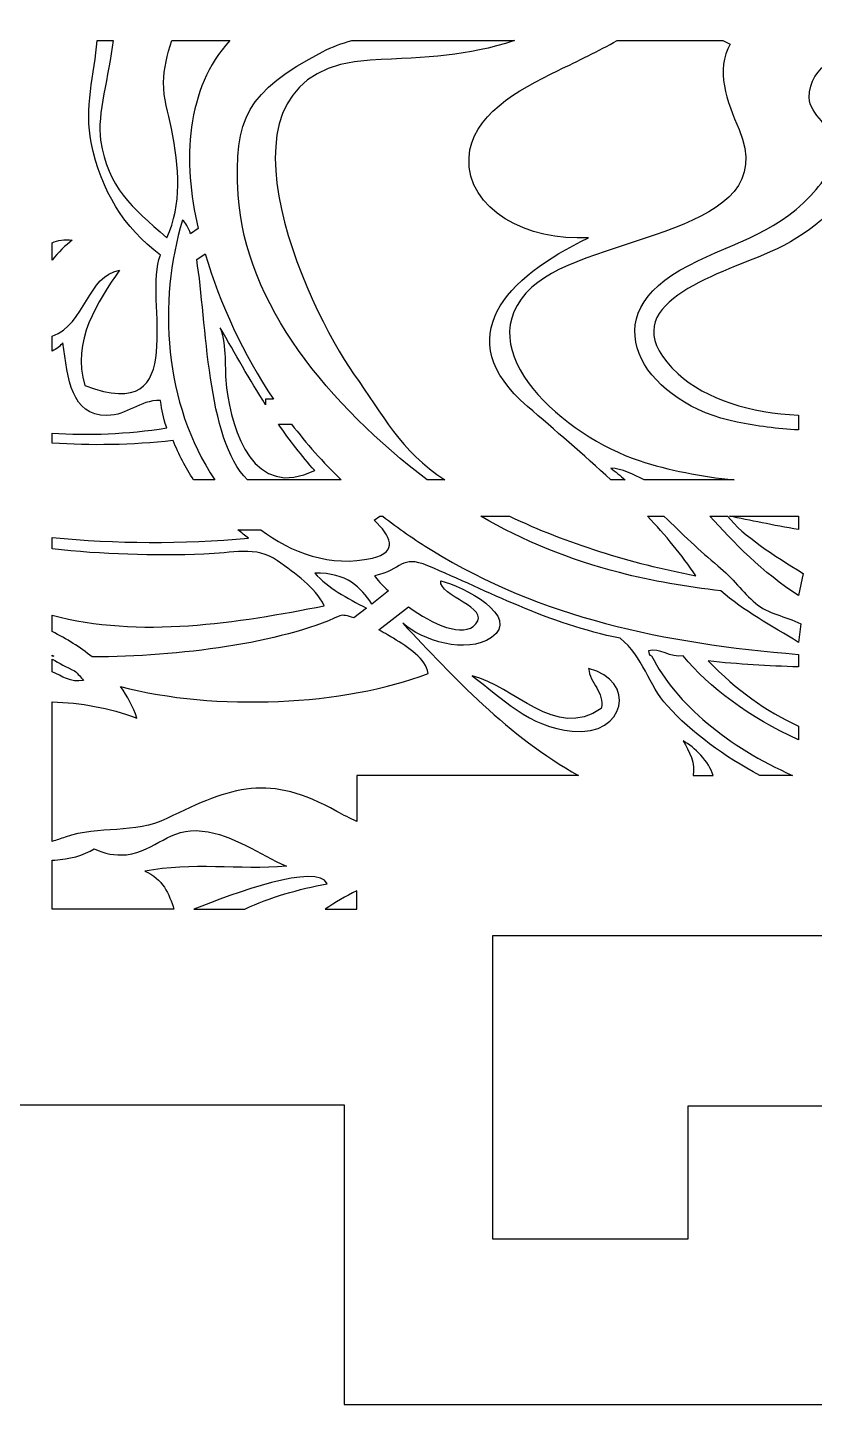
# Model space of a CAD drawing. Header units: centimetres. Extents: x -7.8 to 7.3, y -6 to 13.9.
# Drawn here: x -4.16 to -0.97, y 4.64 to 10.23 of the extents above; entities that cross this region are included whole.
import ezdxf

# ---------------------------------------------------------------- set-up
doc = ezdxf.new("R2010")
doc.units = ezdxf.units.CM
doc.header["$MEASUREMENT"] = 0
doc.layers.add('layer 1', color=7, linetype='Continuous')

msp = doc.modelspace()

# ---------------------------------------------------------------- linework, layer by layer
at = {"layer": 'layer 1', "color": 30}
for points, knots in [([(-7.76063, 13.89131), (-7.76063, 13.89131), (-5.05971, 13.89131), (-5.05971, 13.89131), (-5.05971, 13.89131), (-5.05971, 13.89131), (-5.05971, 13.17353), (-5.05971, 13.17353), (-5.05971, 13.17353), (-5.05971, 13.17353), (-4.19442, 13.17353), (-4.19442, 13.17353), (-4.19442, 13.17353), (-4.19442, 13.17353), (-4.19442, 12.55783), (-4.19442, 12.55783), (-4.19442, 12.55783), (-4.19442, 12.55783), (-2.87372, 12.55783), (-2.87372, 12.55783), (-2.87372, 12.55783), (-2.87372, 12.55783), (-2.87372, 13.89131), (-2.87372, 13.89131), (-2.87372, 13.89131), (-2.87372, 13.89131), (-0.23975, 13.89131), (-0.23975, 13.89131), (-0.23975, 13.89131), (-0.23975, 13.89131), (2.39421, 13.89131), (2.39421, 13.89131), (2.39421, 13.89131), (2.39421, 13.89131), (2.39421, 12.55783), (2.39421, 12.55783), (2.39421, 12.55783), (2.39421, 12.55783), (3.71491, 12.55783), (3.71491, 12.55783), (3.71491, 12.55783), (3.71491, 12.55783), (3.71491, 13.17353), (3.71491, 13.17353), (3.71491, 13.17353), (3.71491, 13.17353), (4.5802, 13.17353), (4.5802, 13.17353), (4.5802, 13.17353), (4.5802, 13.17353), (4.5802, 13.89131), (4.5802, 13.89131), (4.5802, 13.89131), (4.5802, 13.89131), (7.28112, 13.89131), (7.28112, 13.89131), (7.28112, 13.89131), (7.28112, 13.89131), (7.28112, 11.05528), (7.28112, 11.05528), (7.28112, 11.05528), (7.28112, 11.05528), (6.71779, 11.05528), (6.71779, 11.05528), (6.71779, 11.05528), (6.71779, 11.05528), (6.71779, 7.47615), (6.71779, 7.47615), (6.71779, 7.47615), (6.71779, 7.47615), (7.28112, 7.47615), (7.28112, 7.47615), (7.28112, 7.47615), (7.28112, 7.47615), (7.28112, 4.64433), (7.28112, 4.64433), (7.28112, 4.64433), (7.28112, 4.64433), (4.5802, 4.64433), (4.5802, 4.64433), (4.5802, 4.64433), (4.5802, 4.64433), (4.5802, 5.36721), (4.5802, 5.36721), (4.5802, 5.36721), (4.5802, 5.36721), (3.71491, 5.36721), (3.71491, 5.36721), (3.71491, 5.36721), (3.71491, 5.36721), (3.71491, 5.85966), (3.71491, 5.85966), (3.71491, 5.85966), (3.71491, 5.85966), (2.39421, 5.85966), (2.39421, 5.85966), (2.39421, 5.85966), (2.39421, 5.85966), (2.39421, 4.64433), (2.39421, 4.64433), (2.39421, 4.64433), (2.39421, 4.64433), (-0.23975, 4.64433), (-0.23975, 4.64433), (-0.23975, 4.64433), (-0.23975, 4.64433), (-2.87372, 4.64433), (-2.87372, 4.64433), (-2.87372, 4.64433), (-2.87372, 4.64433), (-2.87372, 5.85966), (-2.87372, 5.85966), (-2.87372, 5.85966), (-2.87372, 5.85966), (-4.19442, 5.85966), (-4.19442, 5.85966), (-4.19442, 5.85966), (-4.19442, 5.85966), (-4.19442, 5.36721), (-4.19442, 5.36721), (-4.19442, 5.36721), (-4.19442, 5.36721), (-5.05971, 5.36721), (-5.05971, 5.36721), (-5.05971, 5.36721), (-5.05971, 5.36721), (-5.05971, 4.64433), (-5.05971, 4.64433), (-5.05971, 4.64433), (-5.05971, 4.64433), (-7.76063, 4.64433), (-7.76063, 4.64433), (-7.76063, 4.64433), (-7.76063, 4.64433), (-7.76063, 7.47615), (-7.76063, 7.47615), (-7.76063, 7.47615), (-7.76063, 7.47615), (-7.1973, 7.47615), (-7.1973, 7.47615), (-7.1973, 7.47615), (-7.1973, 7.47615), (-7.1973, 11.05528), (-7.1973, 11.05528), (-7.1973, 11.05528), (-7.1973, 11.05528), (-7.76063, 11.05528), (-7.76063, 11.05528), (-7.76063, 11.05528), (-7.76063, 11.05528), (-7.76063, 13.89131), (-7.76063, 13.89131)], [0, 0, 0, 0, 0.025641, 0.025641, 0.025641, 0.025641, 0.0512821, 0.0512821, 0.0512821, 0.0512821, 0.0769231, 0.0769231, 0.0769231, 0.0769231, 0.1025641, 0.1025641, 0.1025641, 0.1025641, 0.1282051, 0.1282051, 0.1282051, 0.1282051, 0.1538462, 0.1538462, 0.1538462, 0.1538462, 0.1794872, 0.1794872, 0.1794872, 0.1794872, 0.2051282, 0.2051282, 0.2051282, 0.2051282, 0.2307692, 0.2307692, 0.2307692, 0.2307692, 0.2564103, 0.2564103, 0.2564103, 0.2564103, 0.2820513, 0.2820513, 0.2820513, 0.2820513, 0.3076923, 0.3076923, 0.3076923, 0.3076923, 0.3333333, 0.3333333, 0.3333333, 0.3333333, 0.3589744, 0.3589744, 0.3589744, 0.3589744, 0.3846154, 0.3846154, 0.3846154, 0.3846154, 0.4102564, 0.4102564, 0.4102564, 0.4102564, 0.4358974, 0.4358974, 0.4358974, 0.4358974, 0.4615385, 0.4615385, 0.4615385, 0.4615385, 0.4871795, 0.4871795, 0.4871795, 0.4871795, 0.5128205, 0.5128205, 0.5128205, 0.5128205, 0.5384615, 0.5384615, 0.5384615, 0.5384615, 0.5641026, 0.5641026, 0.5641026, 0.5641026, 0.5897436, 0.5897436, 0.5897436, 0.5897436, 0.6153846, 0.6153846, 0.6153846, 0.6153846, 0.6410256, 0.6410256, 0.6410256, 0.6410256, 0.6666667, 0.6666667, 0.6666667, 0.6666667, 0.6923077, 0.6923077, 0.6923077, 0.6923077, 0.7179487, 0.7179487, 0.7179487, 0.7179487, 0.7435897, 0.7435897, 0.7435897, 0.7435897, 0.7692308, 0.7692308, 0.7692308, 0.7692308, 0.7948718, 0.7948718, 0.7948718, 0.7948718, 0.8205128, 0.8205128, 0.8205128, 0.8205128, 0.8461538, 0.8461538, 0.8461538, 0.8461538, 0.8717949, 0.8717949, 0.8717949, 0.8717949, 0.8974359, 0.8974359, 0.8974359, 0.8974359, 0.9230769, 0.9230769, 0.9230769, 0.9230769, 0.9487179, 0.9487179, 0.9487179, 0.9487179, 1, 1, 1, 1]), ([(-3.33787, 10.17455), (-3.33787, 10.17455), (-3.57291, 10.17455), (-3.57291, 10.17455), (-3.57291, 10.17455), (-3.59046, 10.11803), (-3.60505, 10.06095), (-3.60575, 10.0051), (-3.60575, 10.0051), (-3.6066, 9.93698), (-3.58778, 9.88621), (-3.57387, 9.81777), (-3.57387, 9.81777), (-3.5415, 9.65872), (-3.53091, 9.51039), (-3.59299, 9.37557), (-3.59299, 9.37557), (-3.73736, 9.50276), (-3.83117, 9.57502), (-3.86103, 9.77156), (-3.86103, 9.77156), (-3.8768, 9.87534), (-3.82687, 10.03259), (-3.81045, 10.17455), (-3.81045, 10.17455), (-3.81045, 10.17455), (-3.87474, 10.17455), (-3.87474, 10.17455), (-3.87474, 10.17455), (-3.88667, 10.04404), (-3.92735, 9.89455), (-3.89932, 9.76141), (-3.89932, 9.76141), (-3.85726, 9.56144), (-3.76864, 9.41989), (-3.61852, 9.30449), (-3.61852, 9.30449), (-3.69115, 9.13111), (-3.48605, 8.60635), (-3.92486, 8.77649), (-3.92486, 8.77649), (-3.98132, 8.95527), (-3.87121, 9.11798), (-3.78446, 9.24357), (-3.78446, 9.24357), (-3.91356, 9.22291), (-3.92139, 9.02714), (-4.05769, 8.97576), (-4.05769, 8.97576), (-4.05769, 8.97576), (-4.05769, 8.91547), (-4.05769, 8.91547), (-4.05769, 8.91547), (-4.04024, 8.92432), (-4.0256, 8.93542), (-4.01422, 8.94912), (-4.01422, 8.94912), (-3.99213, 8.80288), (-3.98242, 8.65429), (-3.83551, 8.65465), (-3.83551, 8.65465), (-3.75201, 8.65486), (-3.70543, 8.71695), (-3.61852, 8.71558), (-3.61852, 8.71558), (-3.61087, 8.66952), (-3.61041, 8.65537), (-3.59299, 8.60389), (-3.59299, 8.60389), (-3.75514, 8.57865), (-3.90953, 8.57366), (-4.05769, 8.58314), (-4.05769, 8.58314), (-4.05769, 8.58314), (-4.05769, 8.54297), (-4.05769, 8.54297), (-4.05769, 8.54297), (-3.90007, 8.53184), (-3.73649, 8.53398), (-3.56746, 8.55312), (-3.56746, 8.55312), (-3.5442, 8.49626), (-3.51655, 8.44291), (-3.48435, 8.39317), (-3.48435, 8.39317), (-3.48435, 8.39317), (-3.39775, 8.39317), (-3.39775, 8.39317), (-3.39775, 8.39317), (-3.60656, 8.70396), (-3.62906, 9.11725), (-3.52917, 9.44665), (-3.52917, 9.44665), (-3.51594, 9.43603), (-3.50518, 9.417), (-3.49609, 9.39157), (-3.49609, 9.39157), (-3.49609, 9.39157), (-3.46504, 9.41312), (-3.46504, 9.41312), (-3.46504, 9.41312), (-3.53182, 9.6854), (-3.5135, 9.98308), (-3.33787, 10.17455)], [0, 0, 0, 0, 0.037037, 0.037037, 0.037037, 0.037037, 0.0740741, 0.0740741, 0.0740741, 0.0740741, 0.1111111, 0.1111111, 0.1111111, 0.1111111, 0.1481481, 0.1481481, 0.1481481, 0.1481481, 0.1851852, 0.1851852, 0.1851852, 0.1851852, 0.2222222, 0.2222222, 0.2222222, 0.2222222, 0.2592593, 0.2592593, 0.2592593, 0.2592593, 0.2962963, 0.2962963, 0.2962963, 0.2962963, 0.3333333, 0.3333333, 0.3333333, 0.3333333, 0.3703704, 0.3703704, 0.3703704, 0.3703704, 0.4074074, 0.4074074, 0.4074074, 0.4074074, 0.4444444, 0.4444444, 0.4444444, 0.4444444, 0.4814815, 0.4814815, 0.4814815, 0.4814815, 0.5185185, 0.5185185, 0.5185185, 0.5185185, 0.5555556, 0.5555556, 0.5555556, 0.5555556, 0.5925926, 0.5925926, 0.5925926, 0.5925926, 0.6296296, 0.6296296, 0.6296296, 0.6296296, 0.6666667, 0.6666667, 0.6666667, 0.6666667, 0.7037037, 0.7037037, 0.7037037, 0.7037037, 0.7407407, 0.7407407, 0.7407407, 0.7407407, 0.7777778, 0.7777778, 0.7777778, 0.7777778, 0.8148148, 0.8148148, 0.8148148, 0.8148148, 0.8518519, 0.8518519, 0.8518519, 0.8518519, 0.8888889, 0.8888889, 0.8888889, 0.8888889, 0.9259259, 0.9259259, 0.9259259, 0.9259259, 1, 1, 1, 1]), ([(-2.18342, 10.17455), (-2.18342, 10.17455), (-2.84225, 10.17455), (-2.84225, 10.17455), (-2.84225, 10.17455), (-2.88314, 10.16426), (-2.92293, 10.14984), (-2.96123, 10.12963), (-2.96123, 10.12963), (-3.26919, 9.96707), (-3.32118, 9.86087), (-3.30299, 9.54881), (-3.30299, 9.54881), (-3.27727, 9.10753), (-2.93197, 8.6943), (-2.5371, 8.39317), (-2.5371, 8.39317), (-2.5371, 8.39317), (-2.46516, 8.39317), (-2.46516, 8.39317), (-2.46516, 8.39317), (-2.64652, 8.51171), (-2.71536, 8.65472), (-2.8354, 8.82409), (-2.8354, 8.82409), (-3.02165, 9.08683), (-3.48004, 10.05762), (-2.76823, 10.09515), (-2.76823, 10.09515), (-2.52615, 10.10791), (-2.38163, 10.11033), (-2.18342, 10.17455)], [0, 0, 0, 0, 0.1111111, 0.1111111, 0.1111111, 0.1111111, 0.2222222, 0.2222222, 0.2222222, 0.2222222, 0.3333333, 0.3333333, 0.3333333, 0.3333333, 0.4444444, 0.4444444, 0.4444444, 0.4444444, 0.5555556, 0.5555556, 0.5555556, 0.5555556, 0.6666667, 0.6666667, 0.6666667, 0.6666667, 0.7777778, 0.7777778, 0.7777778, 0.7777778, 1, 1, 1, 1]), ([(-1.33843, 10.17455), (-1.33843, 10.17455), (-1.76703, 10.17455), (-1.76703, 10.17455), (-1.76703, 10.17455), (-1.84354, 10.13255), (-1.92494, 10.09287), (-2.00624, 10.05366), (-2.00624, 10.05366), (-2.17051, 9.97444), (-2.36005, 9.8692), (-2.36755, 9.70048), (-2.36755, 9.70048), (-2.37697, 9.48865), (-2.12899, 9.35984), (-1.88248, 9.37557), (-1.88248, 9.37557), (-2.21891, 9.21548), (-2.45182, 8.96905), (-2.13001, 8.69076), (-2.13001, 8.69076), (-2.02009, 8.5957), (-1.90315, 8.49681), (-1.79246, 8.39317), (-1.79246, 8.39317), (-1.79246, 8.39317), (-1.73411, 8.39317), (-1.73411, 8.39317), (-1.73411, 8.39317), (-1.75398, 8.41032), (-1.77367, 8.42652), (-1.79313, 8.44143), (-1.79313, 8.44143), (-1.74621, 8.43777), (-1.70224, 8.4175), (-1.65709, 8.39317), (-1.65709, 8.39317), (-1.65709, 8.39317), (-1.2927, 8.39317), (-1.2927, 8.39317), (-1.2927, 8.39317), (-1.42668, 8.40704), (-1.55644, 8.43204), (-1.67823, 8.47188), (-1.67823, 8.47188), (-1.97164, 8.56788), (-2.3883, 8.92007), (-2.11274, 9.17439), (-2.11274, 9.17439), (-1.87443, 9.39431), (-1.08921, 9.38331), (-1.27262, 9.81411), (-1.27262, 9.81411), (-1.32118, 9.92813), (-1.37105, 10.05656), (-1.30821, 10.16069), (-1.30821, 10.16069), (-1.30821, 10.16069), (-1.33843, 10.17455), (-1.33843, 10.17455)], [0, 0, 0, 0, 0.0625, 0.0625, 0.0625, 0.0625, 0.125, 0.125, 0.125, 0.125, 0.1875, 0.1875, 0.1875, 0.1875, 0.25, 0.25, 0.25, 0.25, 0.3125, 0.3125, 0.3125, 0.3125, 0.375, 0.375, 0.375, 0.375, 0.4375, 0.4375, 0.4375, 0.4375, 0.5, 0.5, 0.5, 0.5, 0.5625, 0.5625, 0.5625, 0.5625, 0.625, 0.625, 0.625, 0.625, 0.6875, 0.6875, 0.6875, 0.6875, 0.75, 0.75, 0.75, 0.75, 0.8125, 0.8125, 0.8125, 0.8125, 0.875, 0.875, 0.875, 0.875, 1, 1, 1, 1]), ([(-0.55715, 10.17455), (-0.55715, 10.17455), (-0.72831, 10.17455), (-0.72831, 10.17455), (-0.72831, 10.17455), (-0.84884, 10.13485), (-0.98929, 10.07307), (-0.98817, 9.94418), (-0.98817, 9.94418), (-0.98754, 9.87286), (-0.89208, 9.82462), (-0.88541, 9.7546), (-0.88541, 9.7546), (-0.87761, 9.67302), (-0.92179, 9.61157), (-0.9819, 9.54668), (-0.9819, 9.54668), (-1.13603, 9.3803), (-1.31766, 9.35435), (-1.51229, 9.24357), (-1.51229, 9.24357), (-1.87946, 9.03458), (-1.63802, 8.69887), (-1.28098, 8.62751), (-1.28098, 8.62751), (-1.20085, 8.61148), (-1.11661, 8.60023), (-1.03186, 8.59619), (-1.03186, 8.59619), (-1.03186, 8.59619), (-1.03186, 8.65607), (-1.03186, 8.65607), (-1.03186, 8.65607), (-1.22272, 8.66295), (-1.4083, 8.72088), (-1.51978, 8.82362), (-1.51978, 8.82362), (-1.80751, 9.08881), (-1.39926, 9.21234), (-1.17308, 9.30594), (-1.17308, 9.30594), (-1.02932, 9.36544), (-0.87227, 9.4707), (-0.83365, 9.5963), (-0.83365, 9.5963), (-0.81406, 9.66009), (-0.80242, 9.72798), (-0.81329, 9.79352), (-0.81329, 9.79352), (-0.82336, 9.85414), (-0.89526, 9.8982), (-0.87974, 9.95337), (-0.87974, 9.95337), (-0.84521, 10.0762), (-0.69921, 10.14081), (-0.55715, 10.17455)], [0, 0, 0, 0, 0.0666667, 0.0666667, 0.0666667, 0.0666667, 0.1333333, 0.1333333, 0.1333333, 0.1333333, 0.2, 0.2, 0.2, 0.2, 0.2666667, 0.2666667, 0.2666667, 0.2666667, 0.3333333, 0.3333333, 0.3333333, 0.3333333, 0.4, 0.4, 0.4, 0.4, 0.4666667, 0.4666667, 0.4666667, 0.4666667, 0.5333333, 0.5333333, 0.5333333, 0.5333333, 0.6, 0.6, 0.6, 0.6, 0.6666667, 0.6666667, 0.6666667, 0.6666667, 0.7333333, 0.7333333, 0.7333333, 0.7333333, 0.8, 0.8, 0.8, 0.8, 0.8666667, 0.8666667, 0.8666667, 0.8666667, 1, 1, 1, 1]), ([(-4.05769, 9.35436), (-4.05769, 9.35436), (-4.05769, 9.28474), (-4.05769, 9.28474), (-4.05769, 9.28474), (-4.03252, 9.31671), (-4.00382, 9.34456), (-3.97592, 9.36541), (-3.97592, 9.36541), (-4.00819, 9.37055), (-4.03461, 9.36539), (-4.05769, 9.35436)], [0, 0, 0, 0, 0.25, 0.25, 0.25, 0.25, 0.5, 0.5, 0.5, 0.5, 1, 1, 1, 1]), ([(-3.2657, 8.39317), (-3.2657, 8.39317), (-2.88573, 8.39317), (-2.88573, 8.39317), (-2.88573, 8.39317), (-2.9597, 8.46492), (-3.0269, 8.54079), (-3.08755, 8.62), (-3.08755, 8.62), (-3.08755, 8.62), (-3.14019, 8.62), (-3.14019, 8.62), (-3.14019, 8.62), (-3.09481, 8.55416), (-3.04634, 8.49079), (-2.99302, 8.43128), (-2.99302, 8.43128), (-3.23962, 8.31119), (-3.32894, 8.58879), (-3.35045, 8.76635), (-3.35045, 8.76635), (-3.36046, 8.84899), (-3.3484, 8.93254), (-3.37599, 9.01003), (-3.37599, 9.01003), (-3.31615, 8.90489), (-3.25679, 8.79936), (-3.19201, 8.69814), (-3.19201, 8.69814), (-3.19201, 8.69814), (-3.19201, 8.72022), (-3.19201, 8.72022), (-3.19201, 8.72022), (-3.19201, 8.72022), (-3.15966, 8.72022), (-3.15966, 8.72022), (-3.15966, 8.72022), (-3.28432, 8.90483), (-3.37606, 9.10464), (-3.4372, 9.31044), (-3.4372, 9.31044), (-3.4372, 9.31044), (-3.47153, 9.28662), (-3.47153, 9.28662), (-3.47153, 9.28662), (-3.43006, 9.03104), (-3.43279, 8.55968), (-3.2657, 8.39317)], [0, 0, 0, 0, 0.0769231, 0.0769231, 0.0769231, 0.0769231, 0.1538462, 0.1538462, 0.1538462, 0.1538462, 0.2307692, 0.2307692, 0.2307692, 0.2307692, 0.3076923, 0.3076923, 0.3076923, 0.3076923, 0.3846154, 0.3846154, 0.3846154, 0.3846154, 0.4615385, 0.4615385, 0.4615385, 0.4615385, 0.5384615, 0.5384615, 0.5384615, 0.5384615, 0.6153846, 0.6153846, 0.6153846, 0.6153846, 0.6923077, 0.6923077, 0.6923077, 0.6923077, 0.7692308, 0.7692308, 0.7692308, 0.7692308, 0.8461538, 0.8461538, 0.8461538, 0.8461538, 1, 1, 1, 1]), ([(-2.71739, 8.24647), (-2.71739, 8.24647), (-2.72891, 8.24647), (-2.72891, 8.24647), (-2.72891, 8.24647), (-2.72891, 8.24647), (-2.75184, 8.23056), (-2.75184, 8.23056), (-2.75184, 8.23056), (-2.68435, 8.16576), (-2.6533, 8.10115), (-2.75925, 8.07644), (-2.75925, 8.07644), (-2.92797, 8.03706), (-3.09006, 8.09907), (-3.21175, 8.19127), (-3.21175, 8.19127), (-3.21175, 8.19127), (-3.30491, 8.19127), (-3.30491, 8.19127), (-3.30491, 8.19127), (-3.29075, 8.17953), (-3.27615, 8.16814), (-3.2611, 8.15711), (-3.2611, 8.15711), (-3.53027, 8.13361), (-3.80047, 8.13378), (-4.05769, 8.16), (-4.05769, 8.16), (-4.05769, 8.16), (-4.05769, 8.11353), (-4.05769, 8.11353), (-4.05769, 8.11353), (-3.85415, 8.09064), (-3.64749, 8.08524), (-3.44226, 8.09208), (-3.44226, 8.09208), (-3.32848, 8.09587), (-3.23015, 8.12786), (-3.14393, 8.06551), (-3.14393, 8.06551), (-3.0699, 8.01194), (-2.99164, 7.95972), (-2.95473, 7.88299), (-2.95473, 7.88299), (-3.30194, 7.81425), (-3.70737, 7.74898), (-4.05769, 7.84549), (-4.05769, 7.84549), (-4.05769, 7.84549), (-4.05769, 7.77849), (-4.05769, 7.77849), (-4.05769, 7.77849), (-3.99855, 7.74863), (-3.94385, 7.71447), (-3.89568, 7.67565), (-3.89568, 7.67565), (-3.54085, 7.67693), (-3.13053, 7.73086), (-2.89091, 7.84235), (-2.89091, 7.84235), (-2.88024, 7.84732), (-2.85936, 7.84288), (-2.83442, 7.83366), (-2.83442, 7.83366), (-2.83442, 7.83366), (-2.78274, 7.87384), (-2.78274, 7.87384), (-2.78274, 7.87384), (-2.86302, 7.91279), (-2.93851, 7.95553), (-2.99302, 8.01496), (-2.99302, 8.01496), (-2.85992, 8.0179), (-2.80636, 7.95762), (-2.76182, 7.89011), (-2.76182, 7.89011), (-2.76182, 7.89011), (-2.69385, 7.94297), (-2.69385, 7.94297), (-2.69385, 7.94297), (-2.72128, 7.96779), (-2.74169, 7.99007), (-2.75048, 8.00482), (-2.75048, 8.00482), (-2.63684, 8.02796), (-2.64554, 8.09186), (-2.5339, 8.04509), (-2.5339, 8.04509), (-2.40927, 7.99289), (-2.28898, 7.93437), (-2.16437, 7.88212), (-2.16437, 7.88212), (-2.03381, 7.82739), (-1.89803, 7.78046), (-1.75483, 7.75097), (-1.75483, 7.75097), (-1.66051, 7.67645), (-1.64023, 7.56121), (-1.56337, 7.47682), (-1.56337, 7.47682), (-1.46386, 7.36757), (-1.33297, 7.27185), (-1.1881, 7.19477), (-1.1881, 7.19477), (-1.1881, 7.19477), (-1.05541, 7.19477), (-1.05541, 7.19477), (-1.05541, 7.19477), (-1.3171, 7.3105), (-1.52712, 7.48299), (-1.62719, 7.67989), (-1.62719, 7.67989), (-1.63959, 7.68017), (-1.63711, 7.69232), (-1.63996, 7.70021), (-1.63996, 7.70021), (-1.59555, 7.71257), (-1.55182, 7.6715), (-1.49953, 7.67989), (-1.49953, 7.67989), (-1.39357, 7.55252), (-1.2314, 7.42898), (-1.03186, 7.33973), (-1.03186, 7.33973), (-1.03186, 7.33973), (-1.03186, 7.39481), (-1.03186, 7.39481), (-1.03186, 7.39481), (-1.16139, 7.45496), (-1.2832, 7.54041), (-1.39743, 7.65958), (-1.39743, 7.65958), (-1.27606, 7.64477), (-1.154, 7.63966), (-1.03186, 7.63501), (-1.03186, 7.63501), (-1.03186, 7.63501), (-1.03186, 7.68604), (-1.03186, 7.68604), (-1.03186, 7.68604), (-1.57787, 7.7304), (-2.07541, 7.835), (-2.51876, 8.10831), (-2.51876, 8.10831), (-2.58886, 8.15153), (-2.65505, 8.1977), (-2.71739, 8.24647)], [0, 0, 0, 0, 0.0263158, 0.0263158, 0.0263158, 0.0263158, 0.0526316, 0.0526316, 0.0526316, 0.0526316, 0.0789474, 0.0789474, 0.0789474, 0.0789474, 0.1052632, 0.1052632, 0.1052632, 0.1052632, 0.1315789, 0.1315789, 0.1315789, 0.1315789, 0.1578947, 0.1578947, 0.1578947, 0.1578947, 0.1842105, 0.1842105, 0.1842105, 0.1842105, 0.2105263, 0.2105263, 0.2105263, 0.2105263, 0.2368421, 0.2368421, 0.2368421, 0.2368421, 0.2631579, 0.2631579, 0.2631579, 0.2631579, 0.2894737, 0.2894737, 0.2894737, 0.2894737, 0.3157895, 0.3157895, 0.3157895, 0.3157895, 0.3421053, 0.3421053, 0.3421053, 0.3421053, 0.3684211, 0.3684211, 0.3684211, 0.3684211, 0.3947368, 0.3947368, 0.3947368, 0.3947368, 0.4210526, 0.4210526, 0.4210526, 0.4210526, 0.4473684, 0.4473684, 0.4473684, 0.4473684, 0.4736842, 0.4736842, 0.4736842, 0.4736842, 0.5, 0.5, 0.5, 0.5, 0.5263158, 0.5263158, 0.5263158, 0.5263158, 0.5526316, 0.5526316, 0.5526316, 0.5526316, 0.5789474, 0.5789474, 0.5789474, 0.5789474, 0.6052632, 0.6052632, 0.6052632, 0.6052632, 0.6315789, 0.6315789, 0.6315789, 0.6315789, 0.6578947, 0.6578947, 0.6578947, 0.6578947, 0.6842105, 0.6842105, 0.6842105, 0.6842105, 0.7105263, 0.7105263, 0.7105263, 0.7105263, 0.7368421, 0.7368421, 0.7368421, 0.7368421, 0.7631579, 0.7631579, 0.7631579, 0.7631579, 0.7894737, 0.7894737, 0.7894737, 0.7894737, 0.8157895, 0.8157895, 0.8157895, 0.8157895, 0.8421053, 0.8421053, 0.8421053, 0.8421053, 0.8684211, 0.8684211, 0.8684211, 0.8684211, 0.8947368, 0.8947368, 0.8947368, 0.8947368, 0.9210526, 0.9210526, 0.9210526, 0.9210526, 0.9473684, 0.9473684, 0.9473684, 0.9473684, 1, 1, 1, 1]), ([(-1.57706, 8.24647), (-1.57706, 8.24647), (-1.64443, 8.24647), (-1.64443, 8.24647), (-1.64443, 8.24647), (-1.57107, 8.1687), (-1.5041, 8.08825), (-1.44847, 8.00482), (-1.44847, 8.00482), (-1.71483, 8.0561), (-1.9721, 8.13575), (-2.20328, 8.24647), (-2.20328, 8.24647), (-2.20328, 8.24647), (-2.31956, 8.24647), (-2.31956, 8.24647), (-2.31956, 8.24647), (-2.14928, 8.14684), (-1.96038, 8.06921), (-1.75778, 8.01735), (-1.75778, 8.01735), (-1.62377, 7.98305), (-1.48567, 7.95948), (-1.34636, 7.94388), (-1.34636, 7.94388), (-1.25516, 7.86172), (-1.13932, 7.80194), (-1.03186, 7.73443), (-1.03186, 7.73443), (-1.03186, 7.73443), (-1.02255, 7.80997), (-1.02255, 7.80997), (-1.02255, 7.80997), (-1.08707, 7.84122), (-1.15541, 7.85063), (-1.20593, 7.89314), (-1.20593, 7.89314), (-1.2601, 7.93869), (-1.29549, 7.99382), (-1.35914, 8.04543), (-1.35914, 8.04543), (-1.43061, 8.10342), (-1.50407, 8.17552), (-1.57706, 8.24647)], [0, 0, 0, 0, 0.0833333, 0.0833333, 0.0833333, 0.0833333, 0.1666667, 0.1666667, 0.1666667, 0.1666667, 0.25, 0.25, 0.25, 0.25, 0.3333333, 0.3333333, 0.3333333, 0.3333333, 0.4166667, 0.4166667, 0.4166667, 0.4166667, 0.5, 0.5, 0.5, 0.5, 0.5833333, 0.5833333, 0.5833333, 0.5833333, 0.6666667, 0.6666667, 0.6666667, 0.6666667, 0.75, 0.75, 0.75, 0.75, 0.8333333, 0.8333333, 0.8333333, 0.8333333, 1, 1, 1, 1]), ([(-1.31921, 8.24647), (-1.31921, 8.24647), (-1.3907, 8.24647), (-1.3907, 8.24647), (-1.3907, 8.24647), (-1.30007, 8.14533), (-1.17367, 8.01344), (-1.03186, 7.92531), (-1.03186, 7.92531), (-1.03186, 7.92531), (-1.01324, 8.01409), (-1.01324, 8.01409), (-1.01324, 8.01409), (-1.13356, 8.08891), (-1.25425, 8.16443), (-1.31921, 8.24647)], [0, 0, 0, 0, 0.2, 0.2, 0.2, 0.2, 0.4, 0.4, 0.4, 0.4, 0.6, 0.6, 0.6, 0.6, 1, 1, 1, 1]), ([(-1.03186, 8.24647), (-1.03186, 8.24647), (-1.31124, 8.24647), (-1.31124, 8.24647), (-1.31124, 8.24647), (-1.22973, 8.22912), (-1.13476, 8.20984), (-1.03186, 8.19217), (-1.03186, 8.19217), (-1.03186, 8.19217), (-1.03186, 8.24647), (-1.03186, 8.24647)], [0, 0, 0, 0, 0.25, 0.25, 0.25, 0.25, 0.5, 0.5, 0.5, 0.5, 1, 1, 1, 1]), ([(-2.61334, 7.87861), (-2.61334, 7.87861), (-2.7333, 7.78533), (-2.7333, 7.78533), (-2.7333, 7.78533), (-2.70781, 7.77134), (-2.68596, 7.75834), (-2.67391, 7.75097), (-2.67391, 7.75097), (-2.6145, 7.71466), (-2.54212, 7.66881), (-2.53349, 7.60882), (-2.53349, 7.60882), (-2.86989, 7.47676), (-3.39803, 7.4553), (-3.78002, 7.55514), (-3.78002, 7.55514), (-3.75193, 7.516), (-3.72945, 7.47356), (-3.71385, 7.42754), (-3.71385, 7.42754), (-3.82851, 7.46944), (-3.94169, 7.49026), (-4.05769, 7.49345), (-4.05769, 7.49345), (-4.05769, 7.49345), (-4.05769, 6.9275), (-4.05769, 6.9275), (-4.05769, 6.9275), (-4.04002, 6.93277), (-4.02239, 6.93858), (-4.00483, 6.94471), (-4.00483, 6.94471), (-3.86679, 6.99286), (-3.7226, 6.95591), (-3.59308, 7.01986), (-3.59308, 7.01986), (-3.32595, 7.15173), (-3.17815, 7.20261), (-2.90321, 7.04933), (-2.90321, 7.04933), (-2.87656, 7.03448), (-2.8496, 7.02086), (-2.82232, 7.00842), (-2.82232, 7.00842), (-2.82232, 7.00842), (-2.82232, 7.19477), (-2.82232, 7.19477), (-2.82232, 7.19477), (-2.82232, 7.19477), (-1.92393, 7.19477), (-1.92393, 7.19477), (-1.92393, 7.19477), (-2.20716, 7.35239), (-2.43189, 7.59476), (-2.63562, 7.81188), (-2.63562, 7.81188), (-2.55856, 7.74259), (-2.37822, 7.68477), (-2.27684, 7.75397), (-2.27684, 7.75397), (-2.15228, 7.83901), (-2.39329, 7.96342), (-2.48243, 7.98451), (-2.48243, 7.98451), (-2.48829, 7.91903), (-2.28044, 7.87746), (-2.33968, 7.80932), (-2.33968, 7.80932), (-2.39107, 7.75021), (-2.51433, 7.8082), (-2.61334, 7.87861)], [0, 0, 0, 0, 0.0526316, 0.0526316, 0.0526316, 0.0526316, 0.1052632, 0.1052632, 0.1052632, 0.1052632, 0.1578947, 0.1578947, 0.1578947, 0.1578947, 0.2105263, 0.2105263, 0.2105263, 0.2105263, 0.2631579, 0.2631579, 0.2631579, 0.2631579, 0.3157895, 0.3157895, 0.3157895, 0.3157895, 0.3684211, 0.3684211, 0.3684211, 0.3684211, 0.4210526, 0.4210526, 0.4210526, 0.4210526, 0.4736842, 0.4736842, 0.4736842, 0.4736842, 0.5263158, 0.5263158, 0.5263158, 0.5263158, 0.5789474, 0.5789474, 0.5789474, 0.5789474, 0.6315789, 0.6315789, 0.6315789, 0.6315789, 0.6842105, 0.6842105, 0.6842105, 0.6842105, 0.7368421, 0.7368421, 0.7368421, 0.7368421, 0.7894737, 0.7894737, 0.7894737, 0.7894737, 0.8421053, 0.8421053, 0.8421053, 0.8421053, 0.8947368, 0.8947368, 0.8947368, 0.8947368, 1, 1, 1, 1]), ([(-4.05769, 7.68258), (-4.05769, 7.68258), (-4.05769, 7.67891), (-4.05769, 7.67891), (-4.05769, 7.67891), (-4.05536, 7.67881), (-4.05302, 7.6787), (-4.05068, 7.6786), (-4.05068, 7.6786), (-4.05299, 7.67993), (-4.05534, 7.68126), (-4.05769, 7.68258)], [0, 0, 0, 0, 0.25, 0.25, 0.25, 0.25, 0.5, 0.5, 0.5, 0.5, 1, 1, 1, 1]), ([(-4.05769, 7.66691), (-4.05769, 7.66691), (-4.05769, 7.61576), (-4.05769, 7.61576), (-4.05769, 7.61576), (-4.01764, 7.59763), (-3.98367, 7.57109), (-3.93085, 7.57986), (-3.93085, 7.57986), (-3.94029, 7.59315), (-3.95267, 7.60651), (-3.96738, 7.61971), (-3.96738, 7.61971), (-3.9997, 7.63418), (-4.02993, 7.64991), (-4.05769, 7.66691)], [0, 0, 0, 0, 0.2, 0.2, 0.2, 0.2, 0.4, 0.4, 0.4, 0.4, 0.6, 0.6, 0.6, 0.6, 1, 1, 1, 1]), ([(-2.35479, 7.59866), (-2.18715, 7.56021), (-2.01703, 7.33506), (-1.83143, 7.46667), (-1.83143, 7.46667), (-1.81708, 7.53252), (-1.87817, 7.56788), (-1.88248, 7.62913), (-1.88248, 7.62913), (-1.68799, 7.58055), (-1.72929, 7.35369), (-1.94884, 7.37408), (-1.94884, 7.37408), (-2.12362, 7.3903), (-2.23422, 7.51117), (-2.35479, 7.59866)], [0, 0, 0, 0, 0.2, 0.2, 0.2, 0.2, 0.4, 0.4, 0.4, 0.4, 0.6, 0.6, 0.6, 0.6, 1, 1, 1, 1]), ([(-1.4594, 7.19477), (-1.44778, 7.2408), (-1.47529, 7.29511), (-1.49953, 7.33467), (-1.49953, 7.33467), (-1.45326, 7.31097), (-1.39416, 7.25042), (-1.37754, 7.19477), (-1.37754, 7.19477), (-1.37754, 7.19477), (-1.4594, 7.19477), (-1.4594, 7.19477)], [0, 0, 0, 0, 0.25, 0.25, 0.25, 0.25, 0.5, 0.5, 0.5, 0.5, 1, 1, 1, 1]), ([(-4.05769, 6.85085), (-4.05769, 6.85085), (-4.05769, 6.65264), (-4.05769, 6.65264), (-4.05769, 6.65264), (-4.05769, 6.65264), (-3.56366, 6.65264), (-3.56366, 6.65264), (-3.56366, 6.65264), (-3.58271, 6.71233), (-3.60909, 6.77826), (-3.68232, 6.80668), (-3.68232, 6.80668), (-3.49349, 6.84366), (-3.29908, 6.81084), (-3.10792, 6.82698), (-3.10792, 6.82698), (-3.22082, 6.87449), (-3.31823, 6.95479), (-3.44983, 6.9696), (-3.44983, 6.9696), (-3.58407, 6.98472), (-3.63549, 6.88865), (-3.75681, 6.8735), (-3.75681, 6.8735), (-3.80355, 6.86892), (-3.8468, 6.8771), (-3.88657, 6.89805), (-3.88657, 6.89805), (-3.93139, 6.86907), (-3.98995, 6.85579), (-4.04647, 6.85157), (-4.04647, 6.85157), (-4.05016, 6.85129), (-4.05391, 6.85106), (-4.05769, 6.85085)], [0, 0, 0, 0, 0.1, 0.1, 0.1, 0.1, 0.2, 0.2, 0.2, 0.2, 0.3, 0.3, 0.3, 0.3, 0.4, 0.4, 0.4, 0.4, 0.5, 0.5, 0.5, 0.5, 0.6, 0.6, 0.6, 0.6, 0.7, 0.7, 0.7, 0.7, 0.8, 0.8, 0.8, 0.8, 1, 1, 1, 1]), ([(-3.48317, 6.65264), (-3.324, 6.71573), (-2.98137, 6.84265), (-2.94195, 6.7559), (-2.94195, 6.7559), (-3.05795, 6.73357), (-3.17528, 6.70155), (-3.27658, 6.65264), (-3.27658, 6.65264), (-3.27658, 6.65264), (-3.48317, 6.65264), (-3.48317, 6.65264)], [0, 0, 0, 0, 0.25, 0.25, 0.25, 0.25, 0.5, 0.5, 0.5, 0.5, 1, 1, 1, 1]), ([(-2.951, 6.65264), (-2.91012, 6.67982), (-2.86782, 6.70533), (-2.82232, 6.72656), (-2.82232, 6.72656), (-2.82232, 6.72656), (-2.82232, 6.65264), (-2.82232, 6.65264), (-2.82232, 6.65264), (-2.82232, 6.65264), (-2.951, 6.65264), (-2.951, 6.65264)], [0, 0, 0, 0, 0.25, 0.25, 0.25, 0.25, 0.5, 0.5, 0.5, 0.5, 1, 1, 1, 1]), ([(-0.84295, 6.54616), (-0.84295, 6.54616), (-2.27052, 6.54616), (-2.27052, 6.54616), (-2.27052, 6.54616), (-2.27052, 6.17632), (-2.27052, 5.68335), (-2.27052, 5.31402), (-2.27052, 5.31402), (-2.27052, 5.31402), (-1.48093, 5.31402), (-1.48093, 5.31402), (-1.48093, 5.31402), (-1.48093, 5.31402), (-1.48093, 5.85325), (-1.48093, 5.85325), (-1.48093, 5.85325), (-1.48093, 5.85325), (-0.84295, 5.85325), (-0.84295, 5.85325), (-0.84295, 5.85325), (-0.84295, 5.85325), (-0.84295, 6.54616), (-0.84295, 6.54616)], [0, 0, 0, 0, 0.1428571, 0.1428571, 0.1428571, 0.1428571, 0.2857143, 0.2857143, 0.2857143, 0.2857143, 0.4285714, 0.4285714, 0.4285714, 0.4285714, 0.5714286, 0.5714286, 0.5714286, 0.5714286, 0.7142857, 0.7142857, 0.7142857, 0.7142857, 1, 1, 1, 1])]:
    msp.add_open_spline(points, degree=3, knots=knots, dxfattribs=at)

doc.saveas('drawing.dxf')
